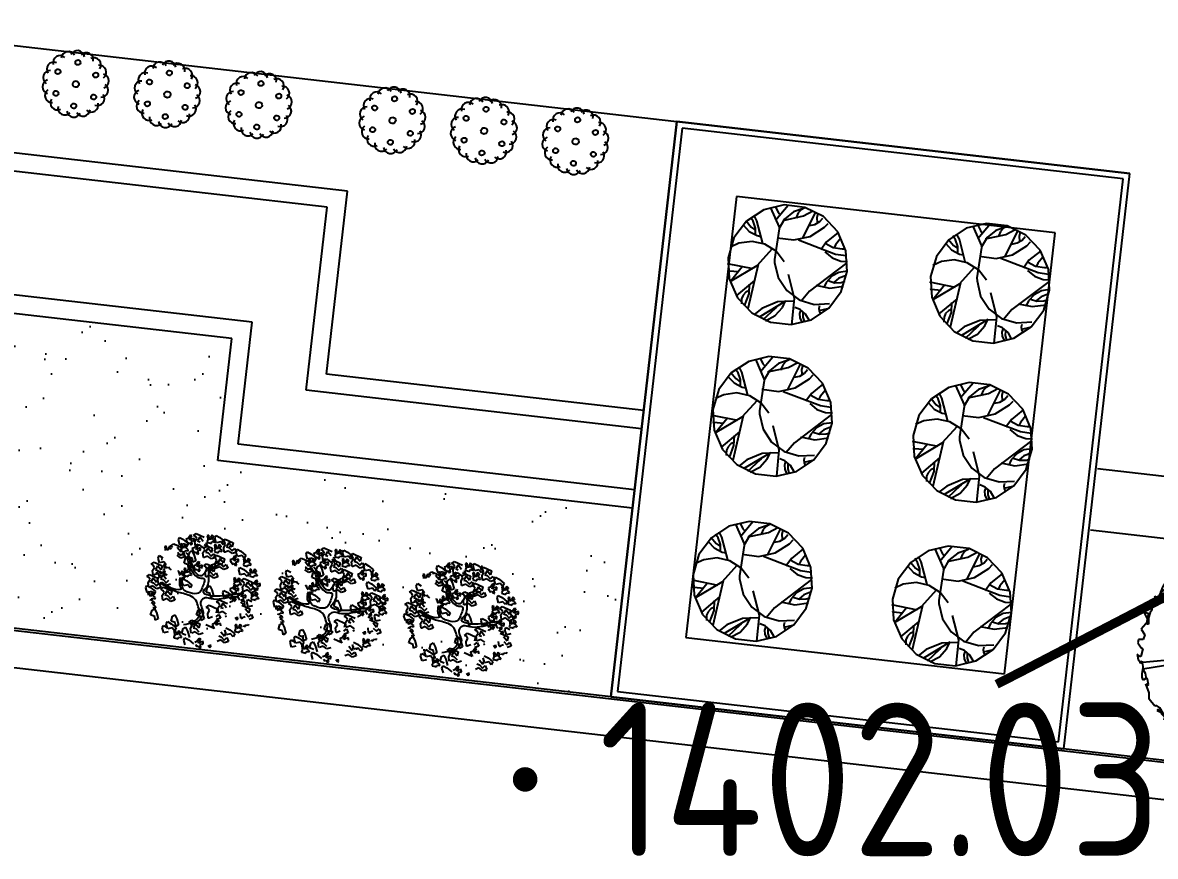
# Model space of a CAD drawing. Extents: x -2226 to 12369489, y -12501589 to 2275.
# Drawn here: x 5664074.68 to 5664093.12, y -6548020.28 to -6548006.7 of the extents above; entities that cross this region are included whole.
import ezdxf
from ezdxf.enums import TextEntityAlignment as Align

# ---------------------------------------------------------------- set-up
doc = ezdxf.new("R2010")
doc.units = 0
doc.header["$LTSCALE"] = 1000
doc.header["$MEASUREMENT"] = 0
doc.layers.get('0').update_dxf_attribs({"linetype": 'CONTINUOUS'})
for name, color, linetype in [('0-road', 33, 'CONTINUOUS'), ('0-tree', 93, 'CONTINUOUS'), ('caodi', 7, 'CONTINUOUS'), ('GN-树木', 7, 'CONTINUOUS'), ('LVTRY', 193, 'CONTINUOUS'), ('q-新建砖墙', 2, 'CONTINUOUS'), ('qj-铺地', 35, 'CONTINUOUS'), ('q乔木', 3, 'CONTINUOUS'), ('WALL', 2, 'CONTINUOUS'), ('zw乔木', 3, 'CONTINUOUS'), ('周边地形图', 8, 'CONTINUOUS'), ('树', 85, 'CONTINUOUS'), ('绿化', 3, 'CONTINUOUS'), ('道路', 8, 'CONTINUOUS'), ('铺地', 25, 'CONTINUOUS')]:
    doc.layers.add(name, color=color, linetype=linetype)
doc.layers.add('pudi', color=7, linetype='CONTINUOUS', lineweight=9)
doc.styles.get("Standard").update_dxf_attribs({"font": 'GBENOR', "bigfont": 'GBCBIG'})

# ---------------------------------------------------------------- blocks, each defined once
blk = doc.blocks.new('13')
at = {"layer": 'WALL', "ltscale": 10}
for points in [[(4411217, -5844573), (4492217, -5844573), (4492217, -5831973), (4411217, -5831973)], [(4411817, -5843973), (4491617, -5843973), (4491617, -5832573), (4411817, -5832573)]]:
    blk.add_lwpolyline(points, close=True, dxfattribs=at)
blk = doc.blocks.new('大银杏')
at = {"layer": 'q乔木', "color": 3}
for p, q in [((328654, 3558993), (328229, 3558636)), ((329175, 3559182), (328654, 3558993)), ((329729, 3559182), (329175, 3559182)), ((330249, 3558993), (329729, 3559182)), ((330674, 3558636), (330249, 3558993)), ((328229, 3558636), (327952, 3558157)), ((330951, 3558157), (330674, 3558636)), ((327952, 3558157), (327856, 3557611)), ((331047, 3557611), (330951, 3558157)), ((327856, 3557611), (327952, 3557065)), ((330951, 3557065), (331047, 3557611)), ((327952, 3557065), (328229, 3556585)), ((330674, 3556585), (330951, 3557065)), ((328229, 3556585), (328654, 3556229)), ((330249, 3556229), (330674, 3556585)), ((328654, 3556229), (329175, 3556040)), ((329175, 3556040), (329729, 3556040)), ((329729, 3556040), (330249, 3556229))]:
    blk.add_line(p, q, dxfattribs=at)
at = {"layer": 'q乔木', "color": 50}
for p, q in [((328712, 3559010), (328827, 3558857)), ((328891, 3558948), (328845, 3559055)), ((328915, 3559065), (328892, 3559090)), ((328969, 3558972), (328915, 3559065)), ((328987, 3558866), (328969, 3558972)), ((329158, 3559181), (329170, 3558484)), ((329395, 3558578), (330049, 3559078)), ((329629, 3558991), (329461, 3558752)), ((329869, 3559158), (329629, 3558991)), ((329935, 3559135), (329642, 3558790)), ((330001, 3558843), (330191, 3559033)), ((328475, 3558726), (328257, 3558646)), ((328438, 3558806), (328428, 3558817)), ((328478, 3558744), (328438, 3558806)), ((328494, 3558673), (328478, 3558744)), ((328485, 3558600), (328494, 3558673)), ((328827, 3558857), (328988, 3558753)), ((328902, 3558817), (328891, 3558948)), ((328968, 3558760), (328987, 3558866)), ((328988, 3558753), (329129, 3558714)), ((329461, 3558752), (329404, 3558589)), ((329609, 3558625), (330001, 3558843)), ((329642, 3558790), (329613, 3558737)), ((330229, 3557690), (330371, 3558896)), ((330466, 3558828), (330383, 3558499)), ((330559, 3558753), (330551, 3558782)), ((330564, 3558648), (330559, 3558753)), ((328632, 3558578), (328225, 3558507)), ((329040, 3558504), (328632, 3558578)), ((328795, 3558242), (328987, 3558532)), ((329398, 3558296), (329040, 3558504)), ((329167, 3558555), (329609, 3558625)), ((329170, 3558484), (329404, 3557861)), ((330276, 3558123), (330712, 3558578)), ((330381, 3558407), (330469, 3558464)), ((330383, 3558499), (330400, 3558237)), ((330469, 3558464), (330533, 3558548)), ((330533, 3558548), (330564, 3558648)), ((327897, 3557383), (328795, 3558242)), ((328263, 3558100), (327906, 3558009)), ((328646, 3558066), (328263, 3558100)), ((328380, 3557959), (328428, 3558100)), ((329662, 3557978), (329398, 3558296)), ((330921, 3558225), (330254, 3557718)), ((330911, 3558214), (330646, 3557793)), ((327979, 3557914), (327887, 3557873)), ((327887, 3557725), (328055, 3557810)), ((328157, 3557942), (327979, 3557914)), ((328055, 3557810), (328172, 3557929)), ((328072, 3557655), (328253, 3557780)), ((328333, 3557907), (328157, 3557942)), ((328253, 3557780), (328380, 3557959)), ((329802, 3557588), (329662, 3557978)), ((331054, 3557759), (330362, 3557816)), ((330724, 3557946), (330985, 3557956)), ((327859, 3557599), (328072, 3557655)), ((329557, 3557541), (329800, 3557290)), ((329783, 3556689), (329815, 3557508)), ((329815, 3557508), (329802, 3557588)), ((330254, 3557718), (329902, 3557225)), ((328060, 3557350), (327878, 3557338)), ((328216, 3557181), (327935, 3557190)), ((328299, 3557292), (328060, 3557350)), ((329243, 3556917), (328216, 3557181)), ((328504, 3557156), (328299, 3557292)), ((329800, 3557290), (330115, 3557137)), ((330463, 3557101), (330803, 3557186)), ((330803, 3557186), (331016, 3557315)), ((328062, 3557028), (328011, 3557019)), ((328301, 3557019), (328062, 3557028)), ((328134, 3556758), (328249, 3556938)), ((328219, 3556610), (328495, 3556885)), ((328249, 3556938), (328276, 3557019)), ((328523, 3556928), (328301, 3557019)), ((328495, 3556885), (328617, 3557110)), ((328873, 3556132), (329148, 3556871)), ((329364, 3556936), (328940, 3556790)), ((329812, 3556928), (329364, 3556936)), ((330115, 3557137), (330463, 3557101)), ((330172, 3557122), (330396, 3556539)), ((330343, 3556929), (330248, 3556940)), ((330568, 3556845), (330343, 3556929)), ((330390, 3556928), (330410, 3556738)), ((328940, 3556790), (328592, 3556508)), ((329669, 3556413), (329793, 3556689)), ((329793, 3556689), (329793, 3556689)), ((330077, 3556155), (329793, 3556644)), ((330533, 3556725), (330409, 3556792)), ((330410, 3556738), (330494, 3556566)), ((330494, 3556566), (330580, 3556473)), ((330684, 3556576), (330533, 3556725)), ((330750, 3556689), (330568, 3556845)), ((328592, 3556508), (328504, 3556394)), ((328735, 3556372), (328665, 3556269)), ((328854, 3556463), (328735, 3556372)), ((328803, 3556402), (328797, 3556416)), ((328826, 3556284), (328803, 3556402)), ((328807, 3556166), (328826, 3556284)), ((328997, 3556507), (328854, 3556463)), ((329184, 3556269), (328949, 3556109)), ((329708, 3556451), (329184, 3556269)), ((329332, 3556209), (329364, 3556320)), ((329364, 3556320), (329366, 3556360)), ((329458, 3556196), (329669, 3556413)), ((329622, 3556041), (329907, 3556473)), ((329866, 3556248), (329821, 3556291)), ((329954, 3556109), (329866, 3556248)), ((330396, 3556539), (330485, 3556405)), ((329167, 3556052), (329263, 3556116)), ((329186, 3556064), (329458, 3556196)), ((329263, 3556116), (329332, 3556209))]:
    blk.add_line(p, q, dxfattribs=at)
at = {"layer": 'q乔木'}
blk.add_line((330985, 3557956), (331016, 3557964), dxfattribs=at)
blk = doc.blocks.new('银杏')
at = {"layer": '树', "color": 60}
for p, q in [((-1267, 2458), (-1227, 2569)), ((-1227, 2569), (-1046, 2496)), ((-839, 2577), (-927, 2533)), ((-811, 2624), (-839, 2577)), ((-750, 2732), (-811, 2624)), ((-754, 2511), (-746, 2592)), ((-694, 2563), (-754, 2511)), ((-681, 2712), (-750, 2732)), ((-746, 2592), (-681, 2712)), ((-562, 2609), (-694, 2563)), ((-621, 2729), (-503, 2841)), ((-520, 2694), (-621, 2729)), ((-547, 2507), (-562, 2609)), ((-523, 2463), (-456, 2607)), ((-456, 2607), (-520, 2694)), ((-503, 2841), (-123, 2715)), ((-325, 2695), (-404, 2514)), ((-145, 2520), (-325, 2695)), ((64, 2824), (2, 2789)), ((2, 2789), (35, 2670)), ((48, 2617), (18, 2524)), ((35, 2670), (48, 2617)), ((104, 2693), (64, 2824)), ((155, 2630), (104, 2693)), ((161, 2710), (155, 2630)), ((222, 2835), (161, 2710)), ((305, 2774), (222, 2835)), ((227, 2471), (232, 2551)), ((232, 2551), (365, 2548)), ((236, 2721), (305, 2744)), ((275, 2651), (236, 2721)), ((371, 2597), (275, 2651)), ((305, 2744), (305, 2774)), ((352, 2733), (392, 2843)), ((442, 2524), (352, 2733)), ((365, 2548), (371, 2597)), ((392, 2843), (574, 2770)), ((633, 2591), (442, 2524)), ((574, 2770), (816, 2609)), ((756, 2473), (633, 2591)), ((701, 2616), (819, 2727)), ((802, 2581), (701, 2616)), ((816, 2609), (756, 2473)), ((866, 2494), (802, 2581)), ((819, 2727), (1199, 2602)), ((997, 2582), (918, 2401)), ((1177, 2407), (997, 2582)), ((1199, 2602), (1177, 2407)), ((-1622, 2132), (-1683, 2006)), ((-1539, 2071), (-1622, 2132)), ((-1608, 2018), (-1539, 2040)), ((-1574, 2147), (-1456, 2259)), ((-1473, 2112), (-1574, 2147)), ((-1539, 2040), (-1539, 2071)), ((-1456, 2259), (-1076, 2134)), ((-1098, 1938), (-1277, 2114)), ((-1177, 2249), (-1267, 2458)), ((-987, 2316), (-1177, 2249)), ((-1078, 2297), (-1141, 2262)), ((-1141, 2262), (-1107, 2143)), ((-1094, 2089), (-1124, 1996)), ((-1107, 2143), (-1094, 2089)), ((-1076, 2134), (-1098, 1938)), ((-1039, 2166), (-1078, 2297)), ((-1046, 2496), (-803, 2334)), ((-987, 2103), (-1039, 2166)), ((-863, 2199), (-987, 2316)), ((-982, 2182), (-987, 2103)), ((-921, 2308), (-982, 2182)), ((-927, 2533), (-934, 2507)), ((-934, 2507), (-880, 2436)), ((-838, 2247), (-921, 2308)), ((-906, 2194), (-837, 2216)), ((-867, 2123), (-906, 2194)), ((-880, 2436), (-816, 2348)), ((-772, 2069), (-867, 2123)), ((-803, 2334), (-863, 2199)), ((-837, 2216), (-838, 2247)), ((-816, 2348), (-756, 2400)), ((-777, 2020), (-772, 2069)), ((-756, 2400), (-664, 2305)), ((-700, 1973), (-606, 2042)), ((-664, 2305), (-626, 2335)), ((-655, 2441), (-633, 2518)), ((-626, 2335), (-655, 2441)), ((-633, 2518), (-568, 2485)), ((-601, 2142), (-609, 2116)), ((-609, 2116), (-555, 2045)), ((-606, 2042), (-495, 1881)), ((-514, 2186), (-601, 2142)), ((-568, 2485), (-547, 2507)), ((-555, 2045), (-491, 1957)), ((-476, 2260), (-523, 2463)), ((-486, 2234), (-514, 2186)), ((-425, 2341), (-486, 2234)), ((-444, 2262), (-476, 2260)), ((-294, 2345), (-444, 2262)), ((-429, 2120), (-421, 2201)), ((-369, 2172), (-429, 2120)), ((-356, 2322), (-425, 2341)), ((-421, 2201), (-356, 2322)), ((-404, 2514), (-290, 2485)), ((-237, 2218), (-369, 2172)), ((-330, 2050), (-308, 2127)), ((-300, 1944), (-330, 2050)), ((-308, 2127), (-243, 2094)), ((-103, 2237), (-294, 2345)), ((-243, 2094), (-222, 2116)), ((-222, 2116), (-237, 2218)), ((-105, 2233), (-206, 2268)), ((-108, 2002), (-41, 2146)), ((-41, 2146), (-105, 2233)), ((66, 2316), (-103, 2237)), ((-88, 2380), (292, 2255)), ((-25, 2480), (66, 2316)), ((90, 2235), (11, 2053)), ((11, 2053), (125, 2025)), ((31, 2500), (120, 2488)), ((270, 2059), (90, 2235)), ((120, 2488), (227, 2471)), ((292, 2255), (270, 2059)), ((434, 2445), (372, 2410)), ((372, 2410), (405, 2291)), ((418, 2237), (388, 2144)), ((388, 2144), (401, 2121)), ((401, 2121), (489, 2109)), ((405, 2291), (418, 2237)), ((474, 2314), (434, 2445)), ((525, 2251), (474, 2314)), ((489, 2109), (597, 2092)), ((531, 2330), (525, 2251)), ((592, 2456), (531, 2330)), ((675, 2395), (592, 2456)), ((597, 2092), (602, 2171)), ((602, 2171), (735, 2169)), ((606, 2342), (675, 2364)), ((645, 2271), (606, 2342)), ((740, 2217), (645, 2271)), ((675, 2364), (675, 2395)), ((735, 2169), (740, 2217)), ((799, 2350), (866, 2494)), ((846, 2147), (799, 2350)), ((878, 2149), (846, 2147)), ((1028, 2232), (878, 2149)), ((918, 2401), (1032, 2372)), ((1219, 2124), (1028, 2232)), ((1032, 2372), (1185, 2243)), ((1185, 2243), (1297, 2367)), ((1388, 2203), (1219, 2124)), ((1297, 2367), (1388, 2203)), ((1361, 2233), (1402, 2343)), ((1451, 2024), (1361, 2233)), ((1402, 2343), (1583, 2270)), ((1642, 2091), (1451, 2024)), ((1583, 2270), (1825, 2109)), ((1766, 1974), (1642, 2091)), ((1825, 2109), (1766, 1974)), ((-1056, 1656), (-1247, 1764)), ((-1242, 1904), (-1089, 1775)), ((-1124, 1996), (-1111, 1973)), ((-1111, 1973), (-1023, 1961)), ((-1089, 1775), (-978, 1898)), ((-887, 1735), (-1056, 1656)), ((-1023, 1961), (-915, 1944)), ((-978, 1898), (-887, 1735)), ((-915, 1944), (-910, 2023)), ((-910, 2023), (-777, 2020)), ((-895, 1451), (-854, 1675)), ((-854, 1675), (-759, 1744)), ((-759, 1744), (-649, 1583)), ((-742, 1749), (-700, 1973)), ((-546, 1699), (-742, 1749)), ((-649, 1583), (-537, 1314)), ((-508, 1533), (-546, 1699)), ((-383, 1612), (-508, 1533)), ((-495, 1881), (-383, 1612)), ((-491, 1957), (-431, 2010)), ((-431, 2010), (-339, 1914)), ((-339, 1914), (-300, 1944)), ((-267, 1578), (-328, 1471)), ((-199, 1559), (-267, 1578)), ((-263, 1438), (-199, 1559)), ((-61, 1799), (-108, 2002)), ((-29, 1801), (-61, 1799)), ((121, 1885), (-29, 1801)), ((-4, 1424), (114, 1536)), ((114, 1536), (495, 1411)), ((312, 1777), (121, 1885)), ((125, 2025), (278, 1896)), ((278, 1896), (390, 2019)), ((481, 1856), (312, 1777)), ((390, 2019), (481, 1856)), ((394, 1857), (512, 1969)), ((495, 1822), (394, 1857)), ((492, 1591), (559, 1735)), ((539, 1388), (492, 1591)), ((559, 1735), (495, 1822)), ((512, 1969), (892, 1844)), ((690, 1824), (611, 1642)), ((611, 1642), (725, 1614)), ((870, 1648), (690, 1824)), ((725, 1614), (879, 1485)), ((892, 1844), (870, 1648)), ((879, 1485), (990, 1608)), ((990, 1608), (1081, 1444)), ((1151, 1827), (1144, 1802)), ((1144, 1802), (1198, 1731)), ((1238, 1872), (1151, 1827)), ((1198, 1731), (1262, 1643)), ((1267, 1919), (1238, 1872)), ((1262, 1643), (1322, 1695)), ((1327, 2027), (1267, 1919)), ((1322, 1695), (1413, 1600)), ((1323, 1806), (1332, 1887)), ((1383, 1858), (1323, 1806)), ((1396, 2007), (1327, 2027)), ((1332, 1887), (1396, 2007)), ((1515, 1904), (1383, 1858)), ((1413, 1600), (1452, 1630)), ((1423, 1736), (1445, 1813)), ((1452, 1630), (1423, 1736)), ((1445, 1813), (1510, 1780)), ((1510, 1780), (1531, 1802)), ((1531, 1802), (1515, 1904)), ((1584, 1431), (1625, 1541)), ((1625, 1541), (1806, 1469)), ((1799, 1979), (1737, 1944)), ((1737, 1944), (1770, 1825)), ((1783, 1772), (1753, 1679)), ((1753, 1679), (1766, 1655)), ((1766, 1655), (1855, 1643)), ((1770, 1825), (1783, 1772)), ((1839, 1848), (1799, 1979)), ((1890, 1785), (1839, 1848)), ((1855, 1643), (1962, 1626)), ((1896, 1865), (1890, 1785)), ((1962, 1626), (1967, 1706)), ((2010, 1806), (1971, 1876)), ((2135, 1527), (2072, 1493)), ((2175, 1397), (2135, 1527)), ((-1088, 1069), (-1150, 1034)), ((-1048, 938), (-1088, 1069)), ((-930, 1080), (-991, 954)), ((-847, 1019), (-930, 1080)), ((-699, 1401), (-895, 1451)), ((-803, 1227), (-866, 1192)), ((-866, 1192), (-833, 1073)), ((-819, 1019), (-849, 926)), ((-847, 989), (-847, 1019)), ((-833, 1073), (-819, 1019)), ((-764, 1096), (-803, 1227)), ((-712, 1033), (-764, 1096)), ((-707, 1112), (-712, 1033)), ((-646, 1238), (-707, 1112)), ((-661, 1235), (-699, 1401)), ((-537, 1314), (-661, 1235)), ((-563, 1177), (-646, 1238)), ((-631, 1124), (-563, 1146)), ((-592, 1053), (-631, 1124)), ((-497, 999), (-592, 1053)), ((-563, 1146), (-563, 1177)), ((-444, 1379), (-451, 1353)), ((-451, 1353), (-397, 1282)), ((-357, 1423), (-444, 1379)), ((-397, 1282), (-333, 1194)), ((-328, 1471), (-357, 1423)), ((-333, 1194), (-273, 1247)), ((-273, 1247), (-181, 1151)), ((-271, 1357), (-263, 1438)), ((-212, 1409), (-271, 1357)), ((-80, 1455), (-212, 1409)), ((-181, 1151), (-143, 1181)), ((-172, 1287), (-150, 1364)), ((-143, 1181), (-172, 1287)), ((-150, 1364), (-85, 1332)), ((-85, 1332), (-64, 1353)), ((-64, 1353), (-80, 1455)), ((98, 1389), (-4, 1424)), ((95, 1158), (162, 1302)), ((142, 955), (95, 1158)), ((162, 1302), (98, 1389)), ((324, 1041), (173, 957)), ((293, 1390), (214, 1209)), ((214, 1209), (328, 1180)), ((472, 1215), (293, 1390)), ((514, 933), (324, 1041)), ((328, 1180), (481, 1052)), ((495, 1411), (472, 1215)), ((481, 1052), (593, 1175)), ((571, 1390), (539, 1388)), ((721, 1474), (571, 1390)), ((593, 1175), (684, 1011)), ((912, 1366), (721, 1474)), ((1081, 1444), (912, 1366)), ((1472, 1054), (1409, 1019)), ((1409, 1019), (1442, 900)), ((1511, 923), (1472, 1054)), ((1629, 1065), (1568, 939)), ((1674, 1222), (1584, 1431)), ((1712, 1004), (1629, 1065)), ((1865, 1289), (1674, 1222)), ((1743, 958), (1861, 1070)), ((1806, 1469), (2048, 1307)), ((1989, 1172), (1865, 1289)), ((2048, 1307), (1989, 1172)), ((2072, 1493), (2106, 1374)), ((2119, 1320), (2089, 1227)), ((2089, 1227), (2102, 1203)), ((2102, 1203), (2190, 1191)), ((2106, 1374), (2119, 1320)), ((2226, 1333), (2175, 1397)), ((2190, 1191), (2298, 1175)), ((2298, 1175), (2303, 1254)), ((-997, 875), (-1048, 938)), ((-991, 954), (-997, 875)), ((-925, 716), (-920, 796)), ((-920, 796), (-787, 793)), ((-916, 966), (-847, 989)), ((-877, 895), (-916, 966)), ((-895, 637), (-854, 748)), ((-805, 428), (-895, 637)), ((-782, 841), (-877, 895)), ((-854, 748), (-673, 675)), ((-849, 926), (-837, 903)), ((-837, 903), (-748, 891)), ((-787, 793), (-782, 841)), ((-748, 891), (-641, 874)), ((-673, 675), (-430, 513)), ((-641, 874), (-635, 953)), ((-635, 953), (-503, 951)), ((-503, 951), (-497, 999)), ((-430, 513), (-490, 378)), ((173, 957), (142, 955)), ((278, 496), (373, 566)), ((373, 566), (483, 404)), ((684, 1011), (514, 933)), ((1298, 538), (1291, 513)), ((1385, 583), (1298, 538)), ((1414, 630), (1385, 583)), ((1474, 738), (1414, 630)), ((1456, 846), (1425, 753)), ((1425, 753), (1438, 730)), ((1438, 730), (1527, 718)), ((1442, 900), (1456, 846)), ((1543, 718), (1474, 738)), ((1479, 598), (1543, 718)), ((1563, 860), (1511, 923)), ((1527, 718), (1634, 701)), ((1568, 939), (1563, 860)), ((1634, 701), (1639, 781)), ((1639, 781), (1772, 778)), ((1643, 951), (1712, 974)), ((1682, 880), (1643, 951)), ((1778, 826), (1682, 880)), ((1712, 974), (1712, 1004)), ((1844, 923), (1743, 958)), ((1772, 778), (1778, 826)), ((1909, 836), (1844, 923)), ((-614, 495), (-805, 428)), ((-490, 378), (-614, 495)), ((237, 272), (278, 496)), ((433, 222), (237, 272)), ((471, 56), (433, 222)), ((596, 135), (471, 56)), ((483, 404), (596, 135)), ((986, 324), (1026, 434))]:
    blk.add_line(p, q, dxfattribs=at)
at = {"layer": '树'}
for p, q in [((-1779, 2121), (-1842, 2086)), ((-1842, 2086), (-1809, 1967)), ((-1740, 1990), (-1779, 2121)), ((-2083, 1544), (-2043, 1655)), ((-1993, 1335), (-2083, 1544)), ((-2043, 1655), (-1862, 1582)), ((-1809, 1967), (-1796, 1913)), ((-1688, 1927), (-1740, 1990)), ((-1683, 2006), (-1688, 1927)), ((1957, 1990), (1896, 1865)), ((2040, 1929), (1957, 1990)), ((1967, 1706), (2100, 1703)), ((1971, 1876), (2040, 1899)), ((2105, 1752), (2010, 1806)), ((2040, 1899), (2040, 1929)), ((2100, 1703), (2105, 1752)), ((2292, 1538), (2231, 1413)), ((2375, 1477), (2292, 1538)), ((-2357, 1231), (-2239, 1343)), ((-2256, 1196), (-2357, 1231)), ((-2259, 965), (-2192, 1109)), ((-2192, 1109), (-2256, 1196)), ((-2239, 1343), (-1859, 1218)), ((-2061, 1197), (-2140, 1016)), ((-1881, 1022), (-2061, 1197)), ((-1803, 1402), (-1993, 1335)), ((-1859, 1218), (-1881, 1022)), ((-1679, 1285), (-1803, 1402)), ((-1728, 1313), (-1791, 1278)), ((-1791, 1278), (-1757, 1159)), ((-1744, 1105), (-1774, 1012)), ((-1757, 1159), (-1744, 1105)), ((-1688, 1182), (-1728, 1313)), ((-1637, 1119), (-1688, 1182)), ((-1632, 1198), (-1637, 1119)), ((-1517, 1139), (-1556, 1210)), ((-1422, 1085), (-1517, 1139)), ((1861, 1070), (2241, 945)), ((2231, 1413), (2226, 1333)), ((2303, 1254), (2436, 1251)), ((2307, 1424), (2376, 1447)), ((2346, 1354), (2307, 1424)), ((2441, 1300), (2346, 1354)), ((2418, 1049), (2357, 941)), ((2376, 1447), (2375, 1477)), ((2487, 1029), (2418, 1049)), ((2422, 909), (2487, 1029)), ((2436, 1251), (2441, 1300)), ((-2494, 659), (-2376, 771)), ((-2392, 624), (-2494, 659)), ((-2328, 537), (-2392, 624)), ((-2376, 771), (-1995, 646)), ((-2197, 626), (-2276, 444)), ((-2212, 762), (-2259, 965)), ((-2180, 764), (-2212, 762)), ((-2018, 450), (-2197, 626)), ((-2030, 848), (-2180, 764)), ((-2140, 1016), (-2026, 987)), ((-2080, 857), (-1962, 968)), ((-1979, 821), (-2080, 857)), ((-1839, 740), (-2030, 848)), ((-2026, 987), (-1873, 859)), ((-1995, 646), (-2018, 450)), ((-1982, 590), (-1915, 735)), ((-1935, 388), (-1982, 590)), ((-1915, 735), (-1979, 821)), ((-1962, 968), (-1582, 843)), ((-1873, 859), (-1761, 982)), ((-1784, 823), (-1863, 641)), ((-1863, 641), (-1749, 613)), ((-1670, 818), (-1839, 740)), ((-1604, 647), (-1784, 823)), ((-1774, 1012), (-1761, 989)), ((-1761, 989), (-1673, 977)), ((-1761, 982), (-1670, 818)), ((-1749, 613), (-1596, 484)), ((-1596, 484), (-1484, 607)), ((-1032, 733), (-925, 716)), ((1291, 513), (1345, 441)), ((1471, 517), (1479, 598)), ((1530, 569), (1471, 517)), ((1662, 614), (1530, 569)), ((1570, 446), (1592, 524)), ((1592, 524), (1657, 491)), ((1657, 491), (1678, 513)), ((1678, 513), (1662, 614)), ((1841, 692), (1909, 836)), ((1888, 489), (1841, 692)), ((2070, 575), (1920, 491)), ((2040, 924), (1960, 743)), ((1960, 743), (2075, 715)), ((2219, 749), (2040, 924)), ((2261, 467), (2070, 575)), ((2075, 715), (2228, 586)), ((2241, 945), (2219, 749)), ((2228, 586), (2339, 709)), ((2242, 849), (2234, 823)), ((2234, 823), (2288, 752)), ((2329, 894), (2242, 849)), ((2430, 545), (2261, 467)), ((2288, 752), (2352, 665)), ((2357, 941), (2329, 894)), ((2339, 709), (2430, 545)), ((2352, 665), (2412, 717)), ((2412, 717), (2504, 621)), ((2414, 827), (2422, 909)), ((2474, 880), (2414, 827)), ((2475, 519), (2414, 394)), ((2606, 925), (2474, 880)), ((2558, 458), (2475, 519)), ((2504, 621), (2542, 652)), ((2513, 757), (2535, 834)), ((2542, 652), (2513, 757)), ((2535, 834), (2600, 802)), ((2600, 802), (2621, 824)), ((2621, 824), (2606, 925)), ((-2276, 444), (-2162, 416)), ((-1976, 168), (-2166, 276)), ((-2162, 416), (-2009, 287)), ((-2009, 287), (-1897, 410)), ((-1806, 246), (-1976, 168)), ((-1903, 390), (-1935, 388)), ((-1753, 473), (-1903, 390)), ((-1897, 410), (-1806, 246)), ((-1801, 161), (-1683, 273)), ((-1700, 126), (-1801, 161)), ((-1562, 365), (-1753, 473)), ((-1703, -105), (-1635, 39)), ((-1635, 39), (-1700, 126)), ((-1683, 273), (-1302, 148)), ((-1504, 128), (-1584, -54)), ((-1393, 444), (-1562, 365)), ((-1325, -48), (-1504, 128)), ((-1302, 148), (-1325, -48)), ((1075, 115), (986, 324)), ((1026, 434), (1207, 361)), ((1266, 182), (1075, 115)), ((1207, 361), (1450, 200)), ((1390, 65), (1266, 182)), ((1345, 441), (1409, 354)), ((1450, 200), (1390, 65)), ((1409, 354), (1469, 406)), ((1481, 30), (1453, -18)), ((1469, 406), (1560, 310)), ((1542, 137), (1481, 30)), ((1611, 118), (1542, 137)), ((1546, -3), (1611, 118)), ((1560, 310), (1599, 341)), ((1599, 341), (1570, 446)), ((1663, 263), (1656, 237)), ((1656, 237), (1710, 166)), ((1751, 307), (1663, 263)), ((1710, 166), (1774, 78)), ((1779, 354), (1751, 307)), ((1840, 462), (1779, 354)), ((1834, 130), (1926, 35)), ((1904, 68), (1835, 87)), ((1836, 241), (1844, 322)), ((1896, 293), (1836, 241)), ((1839, -53), (1904, 68)), ((1909, 442), (1840, 462)), ((1844, 322), (1909, 442)), ((1920, 491), (1888, 489)), ((2028, 339), (1896, 293)), ((1926, 35), (1964, 65)), ((1935, 171), (1957, 248)), ((1964, 65), (1935, 171)), ((1957, 248), (2022, 215)), ((2022, 215), (2043, 237)), ((2043, 237), (2028, 339)), ((2100, 39), (2141, 149)), ((2190, -170), (2100, 39)), ((2141, 149), (2322, 76)), ((2318, 508), (2255, 474)), ((2255, 474), (2288, 355)), ((2302, 301), (2271, 208)), ((2271, 208), (2284, 184)), ((2284, 184), (2373, 173)), ((2288, 355), (2302, 301)), ((2357, 378), (2318, 508)), ((2409, 314), (2357, 378)), ((2373, 173), (2480, 156)), ((2414, 394), (2409, 314)), ((2480, 156), (2486, 235)), ((2486, 235), (2618, 232)), ((2490, 405), (2558, 428)), ((2529, 335), (2490, 405)), ((2624, 281), (2529, 335)), ((2558, 428), (2558, 458)), ((2618, 232), (2624, 281)), ((-2057, -91), (-2057, -60)), ((-1655, -308), (-1703, -105)), ((-1624, -306), (-1655, -308)), ((-1474, -222), (-1624, -306)), ((-1584, -54), (-1469, -82)), ((-1283, -330), (-1474, -222)), ((-1469, -82), (-1316, -211)), ((-1316, -211), (-1204, -88)), ((-1114, -251), (-1283, -330)), ((-1204, -88), (-1114, -251)), ((325, -413), (443, -302)), ((426, -448), (325, -413)), ((490, -535), (426, -448)), ((443, -302), (823, -427)), ((749, -124), (867, -13)), ((851, -160), (749, -124)), ((823, -427), (801, -622)), ((848, -391), (915, -246)), ((895, -593), (848, -391)), ((915, -246), (851, -160)), ((867, -13), (1248, -138)), ((1077, -508), (926, -591)), ((1046, -158), (967, -340)), ((967, -340), (1081, -368)), ((1225, -334), (1046, -158)), ((1267, -616), (1077, -508)), ((1365, -62), (1358, -88)), ((1453, -18), (1365, -62)), ((2023, -36), (1891, -81)), ((1896, -135), (2277, -260)), ((1953, -127), (2017, -159)), ((2017, -159), (2039, -138)), ((2039, -138), (2023, -36)), ((2254, -456), (2075, -280)), ((2110, -490), (2263, -619)), ((2381, -103), (2190, -170)), ((2277, -260), (2254, -456)), ((2263, -619), (2375, -496)), ((2375, -496), (2466, -659)), ((-1177, -1203), (-1135, -979)), ((-1135, -979), (-1041, -910)), ((-1041, -910), (-930, -1071)), ((423, -679), (490, -535)), ((652, -797), (502, -880)), ((860, -932), (799, -1040)), ((809, -786), (921, -662)), ((1012, -826), (843, -905)), ((928, -952), (860, -932)), ((864, -1072), (928, -952)), ((926, -591), (895, -593)), ((921, -662), (1012, -826)), ((1277, -702), (1214, -737)), ((1662, -709), (1754, -805)), ((1754, -805), (1792, -774)), ((1792, -774), (1763, -669)), ((1920, -1008), (1859, -1134)), ((1924, -715), (1877, -513)), ((2003, -1069), (1920, -1008)), ((1955, -713), (1924, -715)), ((2004, -715), (1942, -750)), ((2106, -630), (1955, -713)), ((1958, -1015), (1971, -1039)), ((2167, -1068), (2172, -988)), ((2172, -988), (2305, -991)), ((2466, -659), (2296, -738)), ((2305, -991), (2311, -942)), ((770, -1087), (683, -1132)), ((799, -1040), (770, -1087)), ((856, -1153), (864, -1072)), ((915, -1101), (856, -1153)), ((1047, -1055), (915, -1101)), ((1063, -1157), (1047, -1055)), ((1354, -1538), (1264, -1328)), ((1305, -1218), (1486, -1291)), ((1762, -1019), (1700, -1054)), ((1700, -1054), (1733, -1173)), ((1746, -1227), (1716, -1320)), ((1733, -1173), (1746, -1227)), ((1802, -1150), (1762, -1019)), ((1853, -1213), (1802, -1150)), ((1859, -1134), (1853, -1213)), ((1930, -1293), (2063, -1295)), ((1934, -1122), (2003, -1100)), ((1973, -1193), (1934, -1122)), ((2068, -1247), (1973, -1193)), ((2003, -1100), (2003, -1069)), ((2060, -1051), (2167, -1068)), ((2063, -1295), (2068, -1247)), ((1025, -1624), (1139, -1652))]:
    blk.add_line(p, q, dxfattribs=at)
at = {"layer": '树', "color": 76}
for p, q in [((-2395, 393), (-2328, 537)), ((-2481, 154), (-2441, 265)), ((-2391, -55), (-2481, 154)), ((-2441, 265), (-2260, 192)), ((-2348, 190), (-2395, 393)), ((-2201, 12), (-2391, -55)), ((-2316, 192), (-2348, 190)), ((-2166, 276), (-2316, 192)), ((-2260, 192), (-2017, 30)), ((-2077, -105), (-2201, 12)), ((-2140, 1), (-2201, -125)), ((-2057, -60), (-2140, 1)), ((-2017, 30), (-2077, -105)), ((-2298, -10), (-2360, -45)), ((-2360, -45), (-2327, -164)), ((-2258, -141), (-2298, -10)), ((-2207, -204), (-2258, -141)), ((-2243, -346), (-2135, -363)), ((-2201, -125), (-2207, -204)), ((-2135, -363), (-2130, -284)), ((-2073, -405), (-2134, -530)), ((-2130, -284), (-1997, -286)), ((-2126, -113), (-2057, -91)), ((-2087, -184), (-2126, -113)), ((-1992, -238), (-2087, -184)), ((-1990, -466), (-2073, -405)), ((-2059, -519), (-1990, -496)), ((-1997, -286), (-1992, -238)), ((-1990, -496), (-1990, -466)), ((-29, -578), (65, -509)), ((65, -509), (176, -670)), ((-2120, -1035), (-2079, -811)), ((-2079, -811), (-1984, -742)), ((-2063, -689), (-1930, -692)), ((-2020, -589), (-2059, -519)), ((-1924, -643), (-2020, -589)), ((-1984, -742), (-1874, -903)), ((-1930, -692), (-1924, -643)), ((-1874, -903), (-1761, -1172)), ((-71, -802), (-29, -578)), ((125, -852), (-71, -802)), ((163, -1018), (125, -852)), ((288, -939), (163, -1018)), ((176, -670), (288, -939)), ((470, -882), (423, -679)), ((502, -880), (470, -882)), ((-1924, -1086), (-2120, -1035)), ((-1886, -1252), (-1924, -1086)), ((-1761, -1172), (-1886, -1252)), ((-1534, -1552), (-1494, -1442)), ((-1494, -1442), (-1313, -1515)), ((-1376, -1358), (-1336, -1248)), ((-1286, -1568), (-1376, -1358)), ((-1336, -1248), (-1155, -1321)), ((-1096, -1501), (-1286, -1568)), ((-981, -1253), (-1177, -1203)), ((-1155, -1321), (-912, -1483)), ((-972, -1618), (-1096, -1501)), ((-943, -1419), (-981, -1253)), ((-912, -1483), (-972, -1618)), ((-818, -1340), (-943, -1419)), ((-930, -1071), (-818, -1340)), ((-635, -1700), (-594, -1476)), ((-594, -1476), (-499, -1407)), ((-499, -1407), (-389, -1568)), ((-371, -1171), (-253, -1060)), ((-269, -1206), (-371, -1171)), ((-272, -1437), (-205, -1293)), ((-225, -1640), (-272, -1437)), ((-205, -1293), (-269, -1206)), ((-253, -1060), (128, -1185)), ((-74, -1205), (-153, -1386)), ((-153, -1386), (-39, -1415)), ((105, -1380), (-74, -1205)), ((-39, -1415), (114, -1544)), ((128, -1185), (105, -1380)), ((397, -1177), (778, -1302)), ((683, -1132), (676, -1157)), ((676, -1157), (730, -1228)), ((730, -1228), (794, -1316)), ((1284, -1618), (1105, -1443)), ((1306, -1422), (1284, -1618)), ((1545, -1471), (1354, -1538)), ((1486, -1291), (1729, -1453)), ((1669, -1588), (1545, -1471)), ((1729, -1453), (1669, -1588)), ((1716, -1320), (1729, -1343)), ((1729, -1343), (1818, -1355)), ((1818, -1355), (1925, -1372)), ((1925, -1372), (1930, -1293)), ((-1444, -1762), (-1534, -1552)), ((-1254, -1695), (-1444, -1762)), ((-931, -1608), (-994, -1643)), ((-994, -1643), (-961, -1762)), ((-947, -1815), (-978, -1908)), ((-978, -1908), (-965, -1932)), ((-965, -1932), (-876, -1944)), ((-961, -1762), (-947, -1815)), ((-892, -1739), (-931, -1608)), ((-840, -1802), (-892, -1739)), ((-876, -1944), (-769, -1961)), ((-835, -1722), (-840, -1802)), ((-774, -1597), (-835, -1722)), ((-691, -1658), (-774, -1597)), ((-769, -1961), (-763, -1881)), ((-763, -1881), (-631, -1884)), ((-759, -1711), (-691, -1688)), ((-720, -1781), (-759, -1711)), ((-625, -1835), (-720, -1781)), ((-691, -1688), (-691, -1658)), ((-439, -1750), (-635, -1700)), ((-631, -1884), (-625, -1835)), ((-515, -1988), (-475, -1878)), ((-425, -2197), (-515, -1988)), ((-475, -1878), (-293, -1951)), ((-389, -1568), (-277, -1837)), ((-293, -1951), (-51, -2112)), ((-43, -1555), (-194, -1638)), ((147, -1663), (-43, -1555)), ((79, -1990), (-8, -2035)), ((108, -1943), (79, -1990)), ((168, -1835), (108, -1943)), ((317, -1584), (147, -1663)), ((164, -2056), (173, -1975)), ((224, -2004), (164, -2056)), ((237, -1855), (168, -1835)), ((173, -1975), (237, -1855)), ((356, -1958), (224, -2004)), ((372, -2060), (356, -1958)), ((1135, -1792), (985, -1876)), ((1326, -1900), (1135, -1792)), ((1139, -1652), (1293, -1781)), ((1293, -1781), (1404, -1658)), ((1495, -1822), (1326, -1900)), ((1404, -1658), (1495, -1822)), ((39, -2131), (103, -2219)), ((103, -2219), (162, -2167)), ((162, -2167), (254, -2263)), ((254, -2263), (293, -2232)), ((263, -2126), (286, -2049)), ((293, -2232), (263, -2126)), ((286, -2049), (350, -2082)), ((350, -2082), (372, -2060)), ((603, -2092), (695, -2188)), ((695, -2188), (733, -2158)), ((733, -2158), (704, -2052))]:
    blk.add_line(p, q, dxfattribs=at)
at = {"layer": '树', "color": 36, "linetype": 'Continuous'}
for points in [[(-1232, 1836), (-892, 1778), (-633, 1338), (-390, 1012), (-126, 867), (61, 862), (37, 434), (-67, 208), (-161, 155), (-571, 174), (-748, 245), (-908, 755)], [(1747, 369), (1152, 223), (368, 142), (118, 233), (267, 547), (283, 1155), (469, 1427), (833, 1629)], [(-988, 788), (-1001, 535), (-946, 381), (-888, 275), (-1018, 233), (-1424, 300), (-1609, 412)], [(-597, -1300), (-190, -1121), (17, -913), (55, -677), (-33, -434), (-178, -146), (-474, 28), (-1049, 124), (-1863, 456)], [(1706, 223), (1467, 183), (962, 41), (513, -8), (230, 4), (51, -172), (210, -653), (-34, -1126), (-291, -1299)]]:
    blk.add_spline(points, degree=3, dxfattribs=at)
at = {"layer": '树', "color": 60, "linetype": 'Continuous'}
blk.add_spline([(735, 1805), (469, 1565), (293, 1468), (90, 1170), (-46, 972), (-290, 1052), (-662, 1722), (-851, 1924)], degree=3, dxfattribs=at)
at = {"layer": '树', "color": 60, "width": 0.8, "flags": 9}
for tag, p in [('YSIZE', (6, 269)), ('XSIZE', (17, 276))]:
    blk.add_attdef(tag, p, '', height=1.04, rotation=299.0215, dxfattribs=at)
blk = doc.blocks.new('sffsq')
at = {"layer": 'q乔木'}
for centre, major_axis, start_param, end_param in [((757131, 434162), (0, 289), -0.966357, 1.58873), ((757493, 434244), (0, 289), -1.315409, 1.239679), ((757861, 434197), (0, 289), 4.618671, 7.173759), ((758191, 434027), (0, 289), 4.269601, 6.824688), ((756595, 433665), (0, 289), -0.268274, 2.286814), ((756819, 433961), (0, 289), -0.617353, 1.937735), ((758443, 433755), (0, 289), 3.920537, 6.475625), ((756485, 433311), (0, 289), 0.080818, 2.635905), ((758587, 433413), (0, 289), 3.571467, 6.126555), ((756503, 432940), (0, 289), 0.429868, 2.984955), ((757555, 433169), (0, 128), 4.712347258055872, 10.99553256523545), ((758605, 433042), (0, 289), 3.222423, 5.777511), ((756646, 432598), (0, 289), 0.778945, 3.334032), ((756898, 432326), (0, 289), 1.127998, 3.683085), ((758270, 432392), (0, 289), 2.524267, 5.079354), ((758495, 432688), (0, 289), 2.873312, 5.428399), ((757228, 432156), (0, 289), 1.477059, 4.032146), ((757597, 432109), (0, 289), 1.826137, 4.381224), ((757958, 432191), (0, 289), 2.17519, 4.730277)]:
    blk.add_ellipse(centre, major_axis=major_axis, ratio=1, start_param=start_param, end_param=end_param, dxfattribs=at)
at = {"layer": 'q乔木', "color": 40, "linetype": 'Continuous'}
for centre in [(757535, 434052), (756773, 433592), (758315, 433622), (756790, 432701), (758332, 432732), (757570, 432271)]:
    blk.add_ellipse(centre, major_axis=(0, 103), ratio=1, start_param=4.712374, end_param=10.995559, dxfattribs=at)
blk = doc.blocks.new('wqeqweq')
at = {"layer": '0-tree', "color": 76}
for p, q in [((164421, -121681), (164339, -121702)), ((164339, -121702), (164339, -121784)), ((164483, -121702), (164421, -121681)), ((164545, -121691), (164483, -121702)), ((164638, -121629), (164545, -121691)), ((164741, -121650), (164638, -121629)), ((164762, -121681), (164741, -121650)), ((164803, -121609), (164762, -121681)), ((164855, -121598), (164803, -121609)), ((164979, -121598), (164855, -121598)), ((165084, -123763), (164948, -121609)), ((164948, -121609), (164969, -121650)), ((164969, -121650), (165031, -121660)), ((165062, -121609), (164979, -121598)), ((165031, -121660), (165062, -121691)), ((165041, -121640), (165062, -121609)), ((165041, -121691), (165041, -121640)), ((165092, -121681), (165041, -121691)), ((165062, -121691), (165092, -121691)), ((165084, -123763), (165185, -121629)), ((165092, -121691), (165084, -123763)), ((165123, -121660), (165092, -121681)), ((165154, -121691), (165123, -121660)), ((165144, -121733), (165154, -121691)), ((165185, -121629), (165258, -121681)), ((165258, -121681), (165196, -121702)), ((165196, -121702), (165247, -121712)), ((165247, -121712), (165330, -121671)), ((165330, -121671), (165351, -121650)), ((165351, -121650), (165454, -121702)), ((165454, -121702), (165516, -121702)), ((165516, -121702), (165536, -121702)), ((165536, -121702), (165660, -121702)), ((165722, -121753), (165640, -121681)), ((165640, -121681), (165733, -121753)), ((165660, -121702), (165722, -121753)), ((165805, -121774), (165784, -121691)), ((165784, -121691), (165857, -121712)), ((163905, -121939), (163812, -122021)), ((163967, -121939), (163905, -121939)), ((164050, -121836), (163967, -121908)), ((163967, -121908), (163967, -121939)), ((164143, -121836), (164050, -121836)), ((164184, -121836), (164143, -121836)), ((164163, -121856), (164184, -121836)), ((164174, -121929), (164163, -121856)), ((164246, -121918), (164174, -121929)), ((164266, -121877), (164246, -121918)), ((164380, -121836), (164266, -121877)), ((164339, -121784), (164390, -121784)), ((164421, -121856), (164380, -121836)), ((164390, -121784), (164411, -121753)), ((164411, -121753), (164442, -121815)), ((164442, -121815), (164421, -121825)), ((164421, -121825), (164421, -121856)), ((165733, -121753), (165753, -121774)), ((165753, -121774), (165805, -121774)), ((165857, -121712), (165980, -121774)), ((166032, -121898), (165929, -121794)), ((165929, -121794), (165960, -121877)), ((165960, -121877), (166063, -121918)), ((165980, -121774), (166032, -121898)), ((166063, -121918), (166177, -121980)), ((163647, -122104), (163626, -122207)), ((163626, -122207), (163647, -122166)), ((163688, -122042), (163647, -122104)), ((163647, -122166), (163709, -122176)), ((163761, -122042), (163688, -122042)), ((163812, -122021), (163761, -122042)), ((166311, -121991), (165084, -123763)), ((165084, -123763), (166383, -122063)), ((166177, -121980), (166197, -121960)), ((166197, -121960), (166311, -121991)), ((166301, -122032), (166228, -121970)), ((166228, -121970), (166228, -122021)), ((166228, -122021), (166311, -122104)), ((166332, -122094), (166301, -122032)), ((166311, -122104), (166435, -122187)), ((166466, -122166), (166332, -122094)), ((166383, -122063), (166383, -122145)), ((166383, -122145), (166466, -122187)), ((166486, -122197), (166466, -122166)), ((163492, -122352), (163430, -122465)), ((163533, -122269), (163492, -122352)), ((163513, -122372), (163585, -122331)), ((163554, -122434), (163513, -122372)), ((163585, -122259), (163533, -122269)), ((163533, -122455), (163647, -122279)), ((163585, -122393), (163554, -122434)), ((163585, -122331), (163585, -122259)), ((163595, -122362), (163585, -122393)), ((163647, -122352), (163595, -122362)), ((163647, -122279), (165084, -123763)), ((163730, -122290), (163647, -122352)), ((163761, -122228), (163657, -122238)), ((163657, -122238), (163657, -122269)), ((163657, -122269), (163657, -122290)), ((163657, -122290), (163730, -122290)), ((163709, -122176), (163771, -122187)), ((163771, -122187), (163761, -122228)), ((166435, -122187), (166528, -122279)), ((166466, -122187), (166559, -122248)), ((166569, -122218), (166486, -122197)), ((166528, -122279), (166600, -122310)), ((166559, -122248), (166569, -122218)), ((166600, -122310), (166631, -122290)), ((166631, -122290), (166776, -122403)), ((163275, -122579), (163224, -122579)), ((163224, -122579), (163224, -122682)), ((163317, -122517), (163275, -122579)), ((163399, -122475), (163317, -122517)), ((163430, -122465), (163399, -122475)), ((163451, -122651), (163420, -122630)), ((163420, -122630), (163440, -122713)), ((165084, -123763), (163533, -122455)), ((166776, -122403), (166807, -122527)), ((166807, -122527), (166910, -122692)), ((163244, -122806), (163141, -122826)), ((163141, -122826), (163141, -122868)), ((163244, -122713), (163193, -122713)), ((163193, -122713), (163244, -122806)), ((163203, -122744), (163306, -122672)), ((163224, -122682), (163203, -122744)), ((163244, -122775), (163244, -122713)), ((163306, -122672), (163327, -122754)), ((163327, -122754), (163409, -122775)), ((163409, -122775), (163451, -122702)), ((163440, -122713), (163513, -122702)), ((163451, -122702), (163451, -122651)), ((163513, -122702), (165084, -123763)), ((166910, -122692), (166858, -122672)), ((166858, -122672), (166858, -122692)), ((166858, -122692), (166899, -122795)), ((166899, -122795), (166920, -122816)), ((166920, -122816), (166982, -122754)), ((166972, -122899), (166930, -122785)), ((166982, -122754), (167013, -122806)), ((167013, -122806), (167034, -122878)), ((163120, -123033), (162996, -123115)), ((163141, -122868), (163120, -122991)), ((163120, -122991), (163120, -123033)), ((165084, -123763), (167044, -122971)), ((167147, -123084), (165084, -123763)), ((167044, -122971), (166972, -122899)), ((167034, -122878), (167044, -123002)), ((167044, -123002), (167065, -123084)), ((167065, -123084), (167127, -123095)), ((167127, -123095), (167147, -123084)), ((162996, -123115), (162976, -123208)), ((162976, -123208), (162986, -123177)), ((163017, -123270), (162976, -123322)), ((162976, -123322), (162996, -123363)), ((162986, -123177), (163162, -123136)), ((163048, -123353), (163017, -123270)), ((163162, -123136), (163038, -123167)), ((163038, -123167), (163110, -123208)), ((163058, -123260), (163048, -123353)), ((163100, -123239), (163058, -123239)), ((163058, -123239), (163058, -123260)), ((163110, -123208), (163100, -123239)), ((167127, -123105), (167085, -123198)), ((167085, -123198), (167127, -123229)), ((167127, -123229), (167168, -123249)), ((167168, -123249), (167137, -123373)), ((162996, -123363), (162893, -123476)), ((162893, -123476), (162924, -123507)), ((162924, -123507), (162924, -123631)), ((167137, -123373), (167158, -123425)), ((167168, -123538), (167137, -123662)), ((167158, -123425), (167168, -123538)), ((167281, -123445), (167168, -123590)), ((167178, -123456), (167281, -123445)), ((167178, -123559), (167178, -123456)), ((162924, -123631), (162924, -123703)), ((162924, -123703), (162986, -123641)), ((162955, -123786), (162945, -123755)), ((165084, -123763), (162955, -123786)), ((165084, -123763), (162955, -124188)), ((162976, -124075), (165084, -123763)), ((162986, -123641), (165084, -123763)), ((165106, -123778), (164211, -125622)), ((165087, -123778), (165534, -125864)), ((167137, -123662), (167168, -123672)), ((167168, -123672), (167178, -123559)), ((167168, -123590), (167189, -123672)), ((167189, -123672), (167261, -123796)), ((162893, -123837), (162934, -123879)), ((162934, -123879), (162965, -123951)), ((162965, -123951), (162955, -123992)), ((162955, -123992), (162955, -124023)), ((165041, -123788), (163065, -124290)), ((163513, -124849), (165084, -123788)), ((165084, -123788), (163533, -125096)), ((163647, -125272), (165084, -123788)), ((165078, -123825), (164426, -125734)), ((165084, -123788), (164948, -125942)), ((165092, -125860), (165084, -123788)), ((165084, -123788), (165185, -125922)), ((166311, -125561), (165084, -123788)), ((165084, -123788), (166383, -125488)), ((167147, -124467), (165084, -123788)), ((165084, -123788), (167044, -124580)), ((165087, -123797), (166056, -125631)), ((165087, -123806), (165339, -125883)), ((167261, -123796), (167158, -123889)), ((167158, -123889), (167168, -123992)), ((167168, -123992), (167261, -124013)), ((167261, -124013), (167261, -124085)), ((162955, -124095), (162914, -124064)), ((162914, -124064), (162934, -124157)), ((162934, -124157), (162945, -124250)), ((162955, -124023), (162945, -124075)), ((162945, -124075), (162976, -124075)), ((162955, -124147), (162955, -124095)), ((162955, -124188), (162955, -124147)), ((167168, -124168), (167137, -124178)), ((167137, -124178), (167137, -124343)), ((167261, -124085), (167168, -124168)), ((162945, -124250), (163017, -124261)), ((163027, -124384), (162996, -124405)), ((162996, -124405), (163058, -124488)), ((163017, -124261), (163079, -124281)), ((163058, -124395), (163027, -124384)), ((163089, -124291), (163048, -124302)), ((163048, -124302), (163058, -124395)), ((163079, -124281), (163089, -124291)), ((167044, -124549), (167065, -124467)), ((167065, -124467), (167127, -124457)), ((167137, -124446), (167096, -124426)), ((167096, -124426), (167096, -124488)), ((167127, -124457), (167147, -124467)), ((167137, -124343), (167158, -124343)), ((167178, -124415), (167137, -124446)), ((167158, -124343), (167220, -124312)), ((167220, -124312), (167178, -124415)), ((163058, -124488), (163069, -124570)), ((163069, -124570), (163100, -124570)), ((163100, -124570), (163141, -124601)), ((163141, -124601), (163151, -124642)), ((163151, -124642), (163151, -124735)), ((166972, -124653), (166930, -124766)), ((167044, -124580), (166972, -124653)), ((167013, -124745), (167034, -124673)), ((167034, -124673), (167044, -124549)), ((163151, -124735), (163162, -124818)), ((163162, -124818), (163358, -124807)), ((163224, -124869), (163203, -124807)), ((163203, -124807), (163306, -124880)), ((163224, -124972), (163224, -124869)), ((163306, -124880), (163327, -124797)), ((163327, -124797), (163409, -124776)), ((163358, -124807), (163337, -124880)), ((163409, -124776), (163451, -124849)), ((163420, -124921), (163440, -124838)), ((163451, -124900), (163420, -124921)), ((163440, -124838), (163513, -124849)), ((163451, -124849), (163451, -124900)), ((166807, -125024), (166910, -124859)), ((166858, -124859), (166899, -124756)), ((166910, -124859), (166858, -124880)), ((166858, -124880), (166858, -124859)), ((166899, -124756), (166920, -124735)), ((166920, -124735), (166982, -124797)), ((166982, -124797), (167013, -124745)), ((163275, -124972), (163224, -124972)), ((163317, -125034), (163275, -124972)), ((163399, -125076), (163317, -125034)), ((163430, -125086), (163399, -125076)), ((163492, -125199), (163430, -125086)), ((163554, -125117), (163513, -125179)), ((163533, -125096), (163647, -125272)), ((163585, -125158), (163554, -125117)), ((163595, -125189), (163585, -125158)), ((166631, -125261), (166776, -125148)), ((166776, -125148), (166807, -125024)), ((163533, -125282), (163492, -125199)), ((163513, -125179), (163585, -125220)), ((163585, -125292), (163533, -125282)), ((163585, -125220), (163585, -125292)), ((163647, -125199), (163595, -125189)), ((163647, -125447), (163626, -125344)), ((163626, -125344), (163647, -125385)), ((163730, -125261), (163647, -125199)), ((163647, -125385), (163709, -125375)), ((163657, -125282), (163657, -125261)), ((163657, -125261), (163730, -125261)), ((163657, -125313), (163657, -125282)), ((163761, -125323), (163657, -125313)), ((163709, -125375), (163771, -125365)), ((163771, -125365), (163761, -125323)), ((166311, -125447), (166435, -125365)), ((166466, -125385), (166332, -125457)), ((166383, -125406), (166466, -125365)), ((166435, -125365), (166528, -125272)), ((166466, -125365), (166559, -125303)), ((166486, -125354), (166466, -125385)), ((166569, -125334), (166486, -125354)), ((166528, -125272), (166600, -125241)), ((166559, -125303), (166569, -125334)), ((166600, -125241), (166631, -125261)), ((163688, -125509), (163647, -125447)), ((163761, -125509), (163688, -125509)), ((163812, -125530), (163761, -125509)), ((163905, -125612), (163812, -125530)), ((163967, -125612), (163905, -125612)), ((163967, -125643), (163967, -125612)), ((164174, -125623), (164163, -125695)), ((164246, -125633), (164174, -125623)), ((166063, -125633), (166177, -125571)), ((166177, -125571), (166197, -125592)), ((166197, -125592), (166311, -125561)), ((166228, -125530), (166311, -125447)), ((166301, -125519), (166228, -125581)), ((166228, -125581), (166228, -125530)), ((166332, -125457), (166301, -125519)), ((166383, -125488), (166383, -125406)), ((164050, -125715), (163967, -125643)), ((164143, -125715), (164050, -125715)), ((164184, -125715), (164143, -125715)), ((164163, -125695), (164184, -125715)), ((164266, -125674), (164246, -125633)), ((164380, -125715), (164266, -125674)), ((164339, -125850), (164339, -125767)), ((164339, -125767), (164390, -125767)), ((164421, -125870), (164339, -125850)), ((164421, -125695), (164380, -125715)), ((164390, -125767), (164411, -125798)), ((164411, -125798), (164442, -125736)), ((164421, -125726), (164421, -125695)), ((164442, -125736), (164421, -125726)), ((164483, -125850), (164421, -125870)), ((164545, -125860), (164483, -125850)), ((164638, -125922), (164545, -125860)), ((165031, -125891), (165062, -125860)), ((165092, -125870), (165041, -125860)), ((165041, -125860), (165041, -125911)), ((165062, -125860), (165092, -125860)), ((165154, -125860), (165123, -125891)), ((165144, -125819), (165154, -125860)), ((165196, -125850), (165247, -125839)), ((165258, -125870), (165196, -125850)), ((165247, -125839), (165330, -125880)), ((165351, -125901), (165454, -125850)), ((165454, -125850), (165516, -125850)), ((165516, -125850), (165536, -125850)), ((165536, -125850), (165660, -125850)), ((165722, -125798), (165640, -125870)), ((165640, -125870), (165733, -125798)), ((165660, -125850), (165722, -125798)), ((165733, -125798), (165753, -125777)), ((165753, -125777), (165805, -125777)), ((165805, -125777), (165784, -125860)), ((165784, -125860), (165857, -125839)), ((165857, -125839), (165980, -125777)), ((166032, -125653), (165929, -125757)), ((165929, -125757), (165960, -125674)), ((165960, -125674), (166063, -125633)), ((165980, -125777), (166032, -125653)), ((164741, -125901), (164638, -125922)), ((164762, -125870), (164741, -125901)), ((164803, -125942), (164762, -125870)), ((164855, -125953), (164803, -125942)), ((164979, -125953), (164855, -125953)), ((164948, -125942), (164969, -125901)), ((164969, -125901), (165031, -125891)), ((165062, -125942), (164979, -125953)), ((165041, -125911), (165062, -125942)), ((165123, -125891), (165092, -125870)), ((165185, -125922), (165258, -125870)), ((165330, -125880), (165351, -125901))]:
    blk.add_line(p, q, dxfattribs=at)
for centre, radius in [((165078, -123769), 85.9), ((165069, -123732), 75.1), ((165056, -123787), 34.9), ((165106, -123778), 75.1), ((165083, -123767), 42.8)]:
    blk.add_circle(centre, radius, dxfattribs=at)

msp = doc.modelspace()

# ---------------------------------------------------------------- hatches: boundary and pattern name
at = {"layer": 'caodi', "linetype": 'Continuous'}
h = msp.add_hatch(dxfattribs=at)
h.set_pattern_fill('AR-SAND', color=64, scale=0.05, style=0)
h.set_pattern_definition([(135.951161556, (5619879.0327, -8840396.2496), (0.17928383035, 1.2109874493), [0, -0.96520000015, 0, -1.07950000017, 0, -1.03187500016]), (165.95116156, (5619879.0327, -8840396.2496), (-0.912090452, 1.9085399663), [0, -0.5207, 0, -0.86995000002, 0, -0.333375]), (205.951161575, (5619879.8086, -8840396.3387), (-1.96416808756, 0.22910138473), [0, -0.31750000004, 0, -1.14300000014, 0, -1.4922500002]), (215.95116158, (5619879.8086, -8840396.3387), (-1.8328728485, 0.7713959697), [0, -0.15875000003, 0, -0.74930000014, 0, -0.85725000016])])
h.paths.add_polyline_path([(5664069.374, -6547993.966), (5664085.759, -6547995.847), (5664085.406, -6547998.921), (5664079.646, -6547998.26), (5664079.418, -6548000.247), (5664073.957, -6547999.62), (5664073.729, -6548001.607), (5664068.565, -6548001.014)])
h.paths.add_polyline_path([(5664067.691, -6548008.637), (5664072.854, -6548009.23), (5664072.626, -6548011.217), (5664078.088, -6548011.843), (5664077.86, -6548013.83), (5664084.613, -6548014.606), (5664084.26, -6548017.679), (5664066.882, -6548015.684)])

# ---------------------------------------------------------------- linework, layer by layer
at = {"layer": 'LVTRY'}
for p, q in [((5664079.974, -6548009.443), (5664074.214, -6548008.782)), ((5664079.641, -6548009.707), (5664074.18, -6548009.08)), ((5664079.632, -6548012.423), (5664079.974, -6548009.443)), ((5664079.299, -6548012.687), (5664079.641, -6548009.707)), ((5664078.42, -6548011.58), (5664072.958, -6548010.953)), ((5664078.088, -6548011.843), (5664072.626, -6548011.217)), ((5664078.192, -6548013.567), (5664078.42, -6548011.58)), ((5664077.86, -6548013.83), (5664078.088, -6548011.843)), ((5664084.795, -6548013.016), (5664079.632, -6548012.423)), ((5664084.761, -6548013.314), (5664079.299, -6548012.687)), ((5664084.647, -6548014.308), (5664078.192, -6548013.567)), ((5664084.613, -6548014.606), (5664077.86, -6548013.83))]:
    msp.add_line(p, q, dxfattribs=at)
at = {"layer": 'pudi'}
for p, q in [((5664072.626, -6548011.217), (5664078.088, -6548011.843)), ((5664078.088, -6548011.843), (5664077.86, -6548013.83)), ((5664077.86, -6548013.83), (5664084.613, -6548014.606)), ((5664084.613, -6548014.606), (5664084.26, -6548017.679)), ((5664084.26, -6548017.679), (5664066.882, -6548015.684))]:
    msp.add_line(p, q, dxfattribs=at)
at = {"layer": 'qj-铺地'}
for p, q in [((5664074.412, -6548007.057), (5664092.709, -6548009.157)), ((5664085.335, -6548008.311), (5664084.26, -6548017.679)), ((5664092.709, -6548009.157), (5664085.335, -6548008.311)), ((5664091.634, -6548018.526), (5664092.709, -6548009.157)), ((5664094.771, -6548018.886), (5664064.227, -6548015.379)), ((5664084.26, -6548017.679), (5664091.634, -6548018.526))]:
    msp.add_line(p, q, dxfattribs=at)
at = {"layer": '周边地形图', "const_width": 0.15}
msp.add_lwpolyline([(5664090.541, -6548017.475), (5664090.925, -6548017.279), (5664092.902, -6548016.252), (5664095.126, -6548015.079), (5664097.336, -6548013.895), (5664099.276, -6548012.833), (5664100.944, -6548011.892), (5664102.341, -6548011.073), (5664103.466, -6548010.376), (5664104.32, -6548009.801), (5664104.903, -6548009.347), (5664105.215, -6548009.016), (5664105.402, -6548008.75), (5664105.611, -6548008.496), (5664105.84, -6548008.251), (5664106.091, -6548008.018), (5664106.364, -6548007.794), (5664106.409, -6548007.762)], dxfattribs=at)
at = {"layer": '周边地形图', "const_width": 0.2, "flags": 128}
msp.add_lwpolyline([(5664082.764, -6548019.025, 1), (5664082.964, -6548019.025, 1)], format="xyb", close=True, dxfattribs=at)
at = {"layer": '绿化'}
for p, q in [((5664085.423, -6548008.421), (5664084.37, -6548017.591)), ((5664092.598, -6548009.245), (5664085.423, -6548008.421)), ((5664091.546, -6548018.415), (5664092.598, -6548009.245)), ((5664086.303, -6548009.529), (5664085.478, -6548016.712)), ((5664091.491, -6548010.124), (5664086.303, -6548009.529)), ((5664090.666, -6548017.307), (5664091.491, -6548010.124)), ((5664085.478, -6548016.712), (5664090.666, -6548017.307)), ((5664084.37, -6548017.591), (5664091.546, -6548018.415))]:
    msp.add_line(p, q, dxfattribs=at)
at = {"layer": '道路'}
msp.add_line((5664084.26, -6548017.679), (5664085.335, -6548008.311), dxfattribs=at)
at = {"layer": '铺地'}
for points in [[(5664117.846, -6548016.911), (5664092.181, -6548013.965)], [(5664092.067, -6548014.959), (5664118.262, -6548017.966)]]:
    msp.add_lwpolyline(points, dxfattribs=at)

# ---------------------------------------------------------------- block references
at = {"xscale": 0.00100000027785459, "yscale": 0.001000000163912773, "zscale": 0.001, "rotation": 353.4511819773911}
msp.add_blockref('13', (5660304.474, -6541713.526), dxfattribs=at)
at = {"layer": '0-road', "extrusion": (0, 0, -1), "xscale": 0.0008000000957483915, "yscale": 0.0007999995723366737, "zscale": 0.001, "rotation": 13.09767062732645}
msp.add_blockref('wqeqweq', (-5664245.662, -6547950.439), dxfattribs=at)
at = {"layer": 'GN-树木', "xscale": 0.0003623597197753545, "yscale": 0.000362359918653965, "zscale": 0.001, "rotation": 353.4511166026792}
for p in [(5664077.573, -6548016.061), (5664079.653, -6548016.296), (5664081.778, -6548016.517)]:
    msp.add_blockref('银杏', p, dxfattribs=at)
at = {"layer": 'q-新建砖墙', "xscale": 0.0006119998213252509, "yscale": 0.0006120000034570694, "zscale": 0.001, "rotation": 173.4511361029562}
for p in [(5664535.764, -6545870.588), (5664539.059, -6545870.889), (5664535.518, -6545873.056), (5664538.776, -6545873.48), (5664535.194, -6545875.743), (5664538.439, -6545876.144)]:
    msp.add_blockref('大银杏', p, dxfattribs=at)
at = {"layer": 'zw乔木', "xscale": 0.0003999997410435447, "yscale": 0.0004000002518296242, "zscale": 0.001, "rotation": 353.4511758915962}
for p in [(5663754.744, -6548145.278), (5663756.234, -6548145.449), (5663757.725, -6548145.62), (5663759.9, -6548145.87), (5663761.39, -6548146.041), (5663762.88, -6548146.212)]:
    msp.add_blockref('sffsq', p, dxfattribs=at)

# ---------------------------------------------------------------- texts
at = {"layer": '周边地形图'}
msp.add_text('1402.03', height=2.5, dxfattribs=at).set_placement((5664084.064, -6548019.025), align=Align.MIDDLE_LEFT)

doc.saveas('drawing.dxf')
